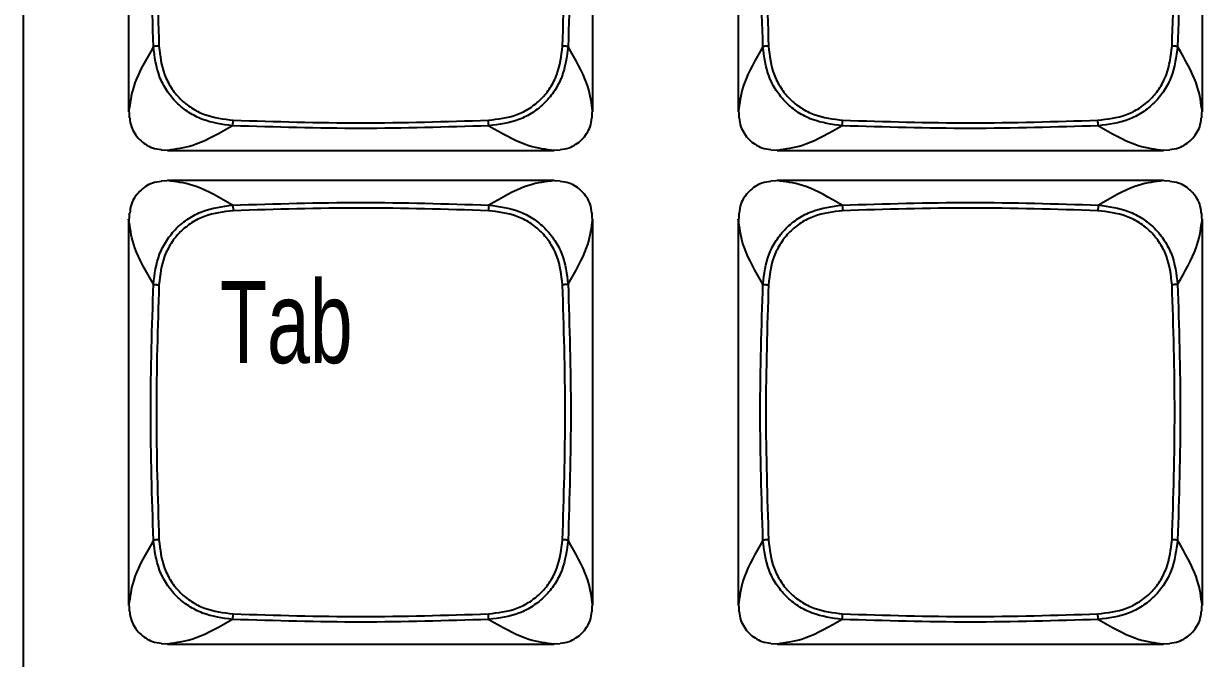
# Model space of a CAD drawing. Header units: millimetres. Extents: x 92.5 to 183.4, y 70.4 to 156.5.
# Drawn here: x 92.53 to 115.26, y 120.74 to 132.99 of the extents above; entities that cross this region are included whole.
import ezdxf

# ---------------------------------------------------------------- set-up
doc = ezdxf.new("R2010")
doc.units = ezdxf.units.MM
doc.styles.add('SLDTEXTSTYLE0', font='TXT', dxfattribs={"width": 0.7})

msp = doc.modelspace()

# ---------------------------------------------------------------- linework, layer by layer
at = {"color": 7, "linetype": 'Continuous', "lineweight": 25}
for p, q in [((92.531, 91.992), (92.531, 147.492)), ((94.556, 138.742), (94.556, 131.292)), ((103.506, 131.292), (103.506, 138.742)), ((106.306, 138.742), (106.306, 131.292)), ((115.256, 131.292), (115.256, 138.742)), ((94.569, 131.353), (94.556, 131.292)), ((94.561, 131.39), (94.569, 131.172)), ((103.492, 131.172), (103.501, 131.39)), ((103.506, 131.292), (103.492, 131.353)), ((106.319, 131.353), (106.306, 131.292)), ((106.311, 131.39), (106.319, 131.172)), ((115.242, 131.172), (115.251, 131.39)), ((115.256, 131.292), (115.242, 131.353)), ((95.185, 130.556), (95.403, 130.548)), ((95.367, 130.556), (95.306, 130.542)), ((95.306, 130.542), (102.756, 130.542)), ((102.658, 130.548), (102.876, 130.556)), ((102.694, 130.556), (102.756, 130.542)), ((106.935, 130.556), (107.153, 130.548)), ((107.117, 130.556), (107.056, 130.542)), ((107.056, 130.542), (114.506, 130.542)), ((114.408, 130.548), (114.626, 130.556)), ((114.444, 130.556), (114.506, 130.542)), ((95.403, 129.962), (95.185, 129.954)), ((95.367, 129.954), (95.306, 129.967)), ((102.756, 129.967), (95.306, 129.967)), ((102.876, 129.954), (102.658, 129.962)), ((102.756, 129.967), (102.694, 129.954)), ((107.153, 129.962), (106.935, 129.954)), ((107.117, 129.954), (107.056, 129.967)), ((114.506, 129.967), (107.056, 129.967)), ((114.626, 129.954), (114.408, 129.962)), ((114.506, 129.967), (114.444, 129.954)), ((94.569, 129.337), (94.561, 129.12)), ((103.501, 129.12), (103.492, 129.338)), ((106.319, 129.337), (106.311, 129.12)), ((115.251, 129.12), (115.242, 129.338)), ((94.569, 129.156), (94.556, 129.217)), ((94.556, 129.217), (94.556, 121.767)), ((103.492, 129.156), (103.506, 129.217)), ((103.506, 121.767), (103.506, 129.217)), ((106.319, 129.156), (106.306, 129.217)), ((106.306, 129.217), (106.306, 121.767)), ((115.242, 129.156), (115.256, 129.217)), ((115.256, 121.767), (115.256, 129.217)), ((94.569, 121.828), (94.556, 121.767)), ((94.561, 121.865), (94.569, 121.647)), ((103.492, 121.647), (103.501, 121.865)), ((103.506, 121.767), (103.492, 121.828)), ((106.319, 121.828), (106.306, 121.767)), ((106.311, 121.865), (106.319, 121.647)), ((115.242, 121.647), (115.251, 121.865)), ((115.256, 121.767), (115.242, 121.828)), ((95.185, 121.031), (95.403, 121.023)), ((95.367, 121.031), (95.306, 121.017)), ((95.306, 121.017), (102.756, 121.017)), ((102.658, 121.023), (102.876, 121.031)), ((102.694, 121.031), (102.756, 121.017)), ((106.935, 121.031), (107.153, 121.023)), ((107.117, 121.031), (107.056, 121.017)), ((107.056, 121.017), (114.506, 121.017)), ((114.408, 121.023), (114.626, 121.031)), ((114.444, 121.031), (114.506, 121.017))]:
    msp.add_line(p, q, dxfattribs=at)
for points in [[(95.034, 132.547), (95.008, 133.371), (94.956, 135.017), (95.008, 136.664), (95.034, 137.487)], [(103.028, 137.487), (103.053, 136.664), (103.105, 135.017), (103.053, 133.371), (103.028, 132.547)], [(106.784, 132.547), (106.758, 133.371), (106.706, 135.017), (106.758, 136.664), (106.784, 137.487)], [(114.778, 137.487), (114.803, 136.664), (114.855, 135.017), (114.803, 133.371), (114.778, 132.547)], [(95.141, 137.478), (95.115, 136.658), (95.065, 135.017), (95.115, 133.377), (95.141, 132.557)], [(102.92, 132.557), (102.946, 133.377), (102.996, 135.017), (102.946, 136.658), (102.92, 137.478)], [(106.891, 137.478), (106.865, 136.658), (106.815, 135.017), (106.865, 133.377), (106.891, 132.557)], [(114.67, 132.557), (114.696, 133.377), (114.746, 135.017), (114.696, 136.658), (114.67, 137.478)], [(96.57, 131.128), (97.39, 131.102), (99.031, 131.052), (100.671, 131.102), (101.491, 131.128)], [(108.32, 131.128), (109.14, 131.102), (110.781, 131.052), (112.421, 131.102), (113.241, 131.128)], [(101.501, 131.02), (100.677, 130.995), (99.031, 130.943), (97.384, 130.995), (96.561, 131.02)], [(113.251, 131.02), (112.427, 130.995), (110.781, 130.943), (109.134, 130.995), (108.311, 131.02)], [(96.561, 129.489), (97.384, 129.515), (99.031, 129.567), (100.677, 129.515), (101.501, 129.489)], [(108.311, 129.489), (109.134, 129.515), (110.781, 129.567), (112.427, 129.515), (113.251, 129.489)], [(101.491, 129.382), (100.671, 129.408), (99.031, 129.458), (97.39, 129.408), (96.57, 129.382)], [(113.241, 129.382), (112.421, 129.408), (110.781, 129.458), (109.14, 129.408), (108.32, 129.382)], [(95.034, 123.022), (95.008, 123.846), (94.956, 125.492), (95.008, 127.139), (95.034, 127.962)], [(95.141, 127.953), (95.115, 127.133), (95.065, 125.492), (95.115, 123.852), (95.141, 123.032)], [(102.92, 123.032), (102.946, 123.852), (102.996, 125.492), (102.946, 127.133), (102.92, 127.953)], [(103.028, 127.962), (103.053, 127.139), (103.105, 125.492), (103.053, 123.846), (103.028, 123.022)], [(106.784, 123.022), (106.758, 123.846), (106.706, 125.492), (106.758, 127.139), (106.784, 127.962)], [(106.891, 127.953), (106.865, 127.133), (106.815, 125.492), (106.865, 123.852), (106.891, 123.032)], [(114.67, 123.032), (114.696, 123.852), (114.746, 125.492), (114.696, 127.133), (114.67, 127.953)], [(114.778, 127.962), (114.803, 127.139), (114.855, 125.492), (114.803, 123.846), (114.778, 123.022)], [(96.57, 121.603), (97.39, 121.577), (99.031, 121.527), (100.671, 121.577), (101.491, 121.603)], [(108.32, 121.603), (109.14, 121.577), (110.781, 121.527), (112.421, 121.577), (113.241, 121.603)], [(101.501, 121.495), (100.677, 121.47), (99.031, 121.418), (97.384, 121.47), (96.561, 121.495)], [(113.251, 121.495), (112.427, 121.47), (110.781, 121.418), (109.134, 121.47), (108.311, 121.495)]]:
    msp.add_open_spline(points, degree=3, dxfattribs=at)
at = {"color": 8, "linetype": 'Continuous', "lineweight": 25}
for points, knots in [([(95.034, 132.547), (94.894, 132.303), (94.636, 131.853), (94.59, 131.51), (94.569, 131.353)], [0, 0, 0, 0, 0.541827, 1, 1, 1, 1]), ([(103.492, 131.353), (103.471, 131.51), (103.425, 131.853), (103.167, 132.303), (103.028, 132.547)], [0, 0, 0, 0, 0.458173, 1, 1, 1, 1]), ([(106.784, 132.547), (106.644, 132.303), (106.386, 131.853), (106.34, 131.51), (106.319, 131.353)], [0, 0, 0, 0, 0.541827, 1, 1, 1, 1]), ([(115.242, 131.353), (115.221, 131.51), (115.175, 131.853), (114.917, 132.303), (114.778, 132.547)], [0, 0, 0, 0, 0.458173, 1, 1, 1, 1]), ([(96.561, 131.02), (96.316, 130.881), (95.866, 130.623), (95.524, 130.577), (95.367, 130.556)], [0, 0, 0, 0, 0.541932, 1, 1, 1, 1]), ([(101.501, 131.02), (101.745, 130.881), (102.195, 130.623), (102.538, 130.577), (102.694, 130.556)], [0, 0, 0, 0, 0.541932, 1, 1, 1, 1]), ([(108.311, 131.02), (108.066, 130.881), (107.616, 130.623), (107.274, 130.577), (107.117, 130.556)], [0, 0, 0, 0, 0.541932, 1, 1, 1, 1]), ([(113.251, 131.02), (113.495, 130.881), (113.945, 130.623), (114.288, 130.577), (114.444, 130.556)], [0, 0, 0, 0, 0.541932, 1, 1, 1, 1]), ([(96.561, 129.489), (96.316, 129.629), (95.866, 129.887), (95.524, 129.933), (95.367, 129.954)], [0, 0, 0, 0, 0.5419319, 1, 1, 1, 1]), ([(102.694, 129.954), (102.538, 129.933), (102.195, 129.887), (101.745, 129.629), (101.501, 129.489)], [0, 0, 0, 0, 0.458068, 1, 1, 1, 1]), ([(108.311, 129.489), (108.066, 129.629), (107.616, 129.887), (107.274, 129.933), (107.117, 129.954)], [0, 0, 0, 0, 0.541932, 1, 1, 1, 1]), ([(114.444, 129.954), (114.288, 129.933), (113.945, 129.887), (113.495, 129.629), (113.251, 129.489)], [0, 0, 0, 0, 0.458068, 1, 1, 1, 1]), ([(95.034, 127.962), (94.894, 128.207), (94.636, 128.657), (94.59, 129), (94.569, 129.156)], [0, 0, 0, 0, 0.541827, 1, 1, 1, 1]), ([(103.028, 127.962), (103.167, 128.207), (103.425, 128.657), (103.471, 129), (103.492, 129.156)], [0, 0, 0, 0, 0.541827, 1, 1, 1, 1]), ([(106.784, 127.962), (106.644, 128.207), (106.386, 128.657), (106.34, 129), (106.319, 129.156)], [0, 0, 0, 0, 0.541827, 1, 1, 1, 1]), ([(114.778, 127.962), (114.917, 128.207), (115.175, 128.657), (115.221, 129), (115.242, 129.156)], [0, 0, 0, 0, 0.541827, 1, 1, 1, 1]), ([(95.034, 123.022), (94.894, 122.778), (94.636, 122.328), (94.59, 121.985), (94.569, 121.828)], [0, 0, 0, 0, 0.541827, 1, 1, 1, 1]), ([(103.492, 121.828), (103.471, 121.985), (103.425, 122.328), (103.167, 122.778), (103.028, 123.022)], [0, 0, 0, 0, 0.458173, 1, 1, 1, 1]), ([(106.784, 123.022), (106.644, 122.778), (106.386, 122.328), (106.34, 121.985), (106.319, 121.828)], [0, 0, 0, 0, 0.541827, 1, 1, 1, 1]), ([(115.242, 121.828), (115.221, 121.985), (115.175, 122.328), (114.917, 122.778), (114.778, 123.022)], [0, 0, 0, 0, 0.458173, 1, 1, 1, 1]), ([(96.561, 121.495), (96.316, 121.356), (95.866, 121.098), (95.524, 121.052), (95.367, 121.031)], [0, 0, 0, 0, 0.541932, 1, 1, 1, 1]), ([(101.501, 121.495), (101.745, 121.356), (102.195, 121.098), (102.538, 121.052), (102.694, 121.031)], [0, 0, 0, 0, 0.541932, 1, 1, 1, 1]), ([(108.311, 121.495), (108.066, 121.356), (107.616, 121.098), (107.274, 121.052), (107.117, 121.031)], [0, 0, 0, 0, 0.541932, 1, 1, 1, 1]), ([(113.251, 121.495), (113.495, 121.356), (113.945, 121.098), (114.288, 121.052), (114.444, 121.031)], [0, 0, 0, 0, 0.541932, 1, 1, 1, 1])]:
    msp.add_open_spline(points, degree=3, knots=knots, dxfattribs=at)
at = {"color": 7, "linetype": 'Continuous', "lineweight": 25}
for points, knots in [([(95.141, 132.557), (95.13, 132.557), (95.108, 132.556), (95.076, 132.554), (95.05, 132.551), (95.039, 132.549), (95.034, 132.547)], [0, 0, 0, 0, 0.24997, 0.499935, 0.749769, 1, 1, 1, 1]), ([(96.561, 131.02), (96.363, 131.047), (96.066, 131.087), (95.708, 131.271), (95.472, 131.461), (95.283, 131.697), (95.095, 132.053), (95.058, 132.35), (95.034, 132.547)], [0, 0, 0, 0, 0.249321, 0.374506, 0.499981, 0.626286, 0.752018, 1, 1, 1, 1]), ([(95.141, 132.557), (95.162, 132.37), (95.194, 132.089), (95.368, 131.753), (95.544, 131.532), (95.764, 131.355), (96.102, 131.185), (96.383, 131.151), (96.57, 131.128)], [0, 0, 0, 0, 0.2495072, 0.3747127, 0.5000218, 0.6245471, 0.7492448, 1, 1, 1, 1]), ([(101.491, 131.128), (101.678, 131.149), (101.959, 131.181), (102.295, 131.355), (102.516, 131.531), (102.693, 131.751), (102.863, 132.089), (102.898, 132.37), (102.92, 132.557)], [0, 0, 0, 0, 0.2495072, 0.3747127, 0.5000218, 0.6245471, 0.7492448, 1, 1, 1, 1]), ([(103.028, 132.547), (103.001, 132.35), (102.961, 132.052), (102.777, 131.695), (102.587, 131.459), (102.351, 131.27), (101.995, 131.082), (101.698, 131.045), (101.501, 131.02)], [0, 0, 0, 0, 0.249321, 0.374506, 0.499981, 0.626286, 0.752018, 1, 1, 1, 1]), ([(103.028, 132.547), (103.022, 132.549), (103.011, 132.551), (102.985, 132.554), (102.953, 132.556), (102.931, 132.557), (102.92, 132.557)], [0, 0, 0, 0, 0.250231, 0.500065, 0.75003, 1, 1, 1, 1]), ([(106.891, 132.557), (106.88, 132.557), (106.858, 132.556), (106.826, 132.554), (106.8, 132.551), (106.789, 132.549), (106.784, 132.547)], [0, 0, 0, 0, 0.24997, 0.499935, 0.749769, 1, 1, 1, 1]), ([(108.311, 131.02), (108.113, 131.047), (107.816, 131.087), (107.458, 131.271), (107.222, 131.461), (107.033, 131.697), (106.845, 132.053), (106.808, 132.35), (106.784, 132.547)], [0, 0, 0, 0, 0.249321, 0.374506, 0.499981, 0.626286, 0.752018, 1, 1, 1, 1]), ([(106.891, 132.557), (106.912, 132.37), (106.944, 132.089), (107.118, 131.753), (107.294, 131.532), (107.514, 131.355), (107.852, 131.185), (108.133, 131.151), (108.32, 131.128)], [0, 0, 0, 0, 0.249507, 0.374713, 0.500022, 0.624547, 0.749245, 1, 1, 1, 1]), ([(113.241, 131.128), (113.428, 131.149), (113.709, 131.181), (114.045, 131.355), (114.266, 131.531), (114.443, 131.751), (114.613, 132.089), (114.648, 132.37), (114.67, 132.557)], [0, 0, 0, 0, 0.249507, 0.374713, 0.500022, 0.624547, 0.749245, 1, 1, 1, 1]), ([(114.778, 132.547), (114.751, 132.35), (114.711, 132.052), (114.527, 131.695), (114.337, 131.459), (114.101, 131.27), (113.745, 131.082), (113.448, 131.045), (113.251, 131.02)], [0, 0, 0, 0, 0.249321, 0.374506, 0.499981, 0.626286, 0.752018, 1, 1, 1, 1]), ([(114.778, 132.547), (114.772, 132.549), (114.761, 132.551), (114.735, 132.554), (114.703, 132.556), (114.681, 132.557), (114.67, 132.557)], [0, 0, 0, 0, 0.250231, 0.500065, 0.75003, 1, 1, 1, 1]), ([(94.577, 131.174), (94.583, 131.115), (94.595, 131.007), (94.672, 130.867), (94.764, 130.751), (94.88, 130.659), (95.02, 130.582), (95.128, 130.571), (95.187, 130.564)], [0, 0, 0, 0, 0.185589, 0.343741, 0.499785, 0.656214, 0.814151, 1, 1, 1, 1]), ([(96.561, 131.02), (96.562, 131.026), (96.564, 131.037), (96.567, 131.063), (96.569, 131.095), (96.57, 131.117), (96.57, 131.128)], [0, 0, 0, 0, 0.250231, 0.500065, 0.75003, 1, 1, 1, 1]), ([(101.501, 131.02), (101.5, 131.026), (101.497, 131.037), (101.494, 131.063), (101.492, 131.095), (101.491, 131.117), (101.491, 131.128)], [0, 0, 0, 0, 0.250232, 0.500065, 0.75003, 1, 1, 1, 1]), ([(102.875, 130.564), (102.933, 130.57), (103.041, 130.582), (103.181, 130.659), (103.297, 130.751), (103.389, 130.867), (103.466, 131.007), (103.478, 131.115), (103.484, 131.174)], [0, 0, 0, 0, 0.185027, 0.343179, 0.499222, 0.655652, 0.813588, 1, 1, 1, 1]), ([(106.327, 131.174), (106.333, 131.115), (106.345, 131.007), (106.422, 130.867), (106.514, 130.751), (106.63, 130.659), (106.77, 130.582), (106.878, 130.571), (106.937, 130.564)], [0, 0, 0, 0, 0.185589, 0.343741, 0.499785, 0.656214, 0.814151, 1, 1, 1, 1]), ([(108.311, 131.02), (108.312, 131.026), (108.314, 131.037), (108.317, 131.063), (108.319, 131.095), (108.32, 131.117), (108.32, 131.128)], [0, 0, 0, 0, 0.250231, 0.500065, 0.75003, 1, 1, 1, 1]), ([(113.251, 131.02), (113.25, 131.026), (113.247, 131.037), (113.244, 131.063), (113.242, 131.095), (113.241, 131.117), (113.241, 131.128)], [0, 0, 0, 0, 0.250232, 0.500065, 0.75003, 1, 1, 1, 1]), ([(114.625, 130.564), (114.683, 130.57), (114.791, 130.582), (114.931, 130.659), (115.047, 130.751), (115.139, 130.867), (115.216, 131.007), (115.228, 131.115), (115.234, 131.174)], [0, 0, 0, 0, 0.1850267, 0.3431791, 0.4992222, 0.6556521, 0.8135882, 1, 1, 1, 1]), ([(95.187, 129.946), (95.128, 129.939), (95.02, 129.928), (94.881, 129.851), (94.764, 129.759), (94.672, 129.643), (94.595, 129.503), (94.584, 129.395), (94.577, 129.336)], [0, 0, 0, 0, 0.1850267, 0.3431791, 0.4992222, 0.6556521, 0.8135882, 1, 1, 1, 1]), ([(103.484, 129.336), (103.478, 129.394), (103.466, 129.503), (103.389, 129.642), (103.297, 129.759), (103.181, 129.851), (103.041, 129.927), (102.933, 129.939), (102.875, 129.946)], [0, 0, 0, 0, 0.185589, 0.343741, 0.499785, 0.656214, 0.814151, 1, 1, 1, 1]), ([(106.937, 129.946), (106.878, 129.939), (106.77, 129.928), (106.631, 129.851), (106.514, 129.759), (106.422, 129.643), (106.345, 129.503), (106.334, 129.395), (106.327, 129.336)], [0, 0, 0, 0, 0.1850267, 0.3431791, 0.4992222, 0.6556521, 0.8135882, 1, 1, 1, 1]), ([(115.234, 129.336), (115.228, 129.394), (115.216, 129.503), (115.139, 129.642), (115.047, 129.759), (114.931, 129.851), (114.791, 129.927), (114.683, 129.939), (114.625, 129.946)], [0, 0, 0, 0, 0.1855894, 0.3437407, 0.4997849, 0.6562136, 0.8141509, 1, 1, 1, 1]), ([(95.034, 127.962), (95.058, 128.16), (95.095, 128.457), (95.283, 128.813), (95.472, 129.049), (95.708, 129.239), (96.066, 129.423), (96.363, 129.463), (96.561, 129.489)], [0, 0, 0, 0, 0.247985, 0.373719, 0.500025, 0.6255, 0.750683, 1, 1, 1, 1]), ([(96.57, 129.382), (96.383, 129.359), (96.102, 129.325), (95.764, 129.155), (95.544, 128.978), (95.368, 128.757), (95.194, 128.421), (95.162, 128.14), (95.141, 127.953)], [0, 0, 0, 0, 0.250752, 0.375448, 0.499972, 0.625282, 0.75049, 1, 1, 1, 1]), ([(96.561, 129.489), (96.562, 129.484), (96.564, 129.473), (96.567, 129.447), (96.569, 129.415), (96.57, 129.393), (96.57, 129.382)], [0, 0, 0, 0, 0.2502317, 0.5000647, 0.7500301, 1, 1, 1, 1]), ([(101.501, 129.489), (101.5, 129.484), (101.497, 129.473), (101.494, 129.447), (101.492, 129.415), (101.491, 129.393), (101.491, 129.382)], [0, 0, 0, 0, 0.250231, 0.500065, 0.75003, 1, 1, 1, 1]), ([(102.92, 127.953), (102.899, 128.14), (102.867, 128.421), (102.693, 128.757), (102.517, 128.978), (102.297, 129.155), (101.959, 129.325), (101.678, 129.359), (101.491, 129.382)], [0, 0, 0, 0, 0.249507, 0.374713, 0.500022, 0.624547, 0.749245, 1, 1, 1, 1]), ([(101.501, 129.489), (101.698, 129.463), (101.996, 129.423), (102.353, 129.239), (102.589, 129.049), (102.778, 128.813), (102.966, 128.457), (103.003, 128.16), (103.028, 127.962)], [0, 0, 0, 0, 0.2493205, 0.3745056, 0.4999814, 0.6262863, 0.7520184, 1, 1, 1, 1]), ([(106.784, 127.962), (106.808, 128.16), (106.845, 128.457), (107.033, 128.813), (107.222, 129.049), (107.458, 129.239), (107.816, 129.423), (108.113, 129.463), (108.311, 129.489)], [0, 0, 0, 0, 0.247985, 0.373719, 0.500025, 0.6255, 0.750683, 1, 1, 1, 1]), ([(108.32, 129.382), (108.133, 129.359), (107.852, 129.325), (107.514, 129.155), (107.294, 128.978), (107.118, 128.757), (106.944, 128.421), (106.912, 128.14), (106.891, 127.953)], [0, 0, 0, 0, 0.250752, 0.375448, 0.499972, 0.625282, 0.75049, 1, 1, 1, 1]), ([(108.311, 129.489), (108.312, 129.484), (108.314, 129.473), (108.317, 129.447), (108.319, 129.415), (108.32, 129.393), (108.32, 129.382)], [0, 0, 0, 0, 0.250232, 0.500065, 0.75003, 1, 1, 1, 1]), ([(113.251, 129.489), (113.25, 129.484), (113.247, 129.473), (113.244, 129.447), (113.242, 129.415), (113.241, 129.393), (113.241, 129.382)], [0, 0, 0, 0, 0.250231, 0.500065, 0.75003, 1, 1, 1, 1]), ([(114.67, 127.953), (114.649, 128.14), (114.617, 128.421), (114.443, 128.757), (114.267, 128.978), (114.047, 129.155), (113.709, 129.325), (113.428, 129.359), (113.241, 129.382)], [0, 0, 0, 0, 0.249507, 0.374713, 0.500022, 0.624547, 0.749245, 1, 1, 1, 1]), ([(113.251, 129.489), (113.448, 129.463), (113.746, 129.423), (114.103, 129.239), (114.339, 129.049), (114.528, 128.813), (114.716, 128.457), (114.753, 128.16), (114.778, 127.962)], [0, 0, 0, 0, 0.249321, 0.374506, 0.499981, 0.626286, 0.752018, 1, 1, 1, 1]), ([(95.034, 127.962), (95.039, 127.961), (95.05, 127.959), (95.076, 127.956), (95.108, 127.954), (95.13, 127.953), (95.141, 127.953)], [0, 0, 0, 0, 0.250231, 0.500065, 0.75003, 1, 1, 1, 1]), ([(103.028, 127.962), (103.022, 127.961), (103.011, 127.959), (102.985, 127.956), (102.953, 127.954), (102.931, 127.953), (102.92, 127.953)], [0, 0, 0, 0, 0.250232, 0.500065, 0.75003, 1, 1, 1, 1]), ([(106.784, 127.962), (106.789, 127.961), (106.8, 127.959), (106.826, 127.956), (106.858, 127.954), (106.88, 127.953), (106.891, 127.953)], [0, 0, 0, 0, 0.250231, 0.500065, 0.75003, 1, 1, 1, 1]), ([(114.778, 127.962), (114.772, 127.961), (114.761, 127.959), (114.735, 127.956), (114.703, 127.954), (114.681, 127.953), (114.67, 127.953)], [0, 0, 0, 0, 0.250232, 0.500065, 0.75003, 1, 1, 1, 1]), ([(95.141, 123.032), (95.13, 123.032), (95.108, 123.031), (95.076, 123.029), (95.05, 123.026), (95.039, 123.024), (95.034, 123.022)], [0, 0, 0, 0, 0.24997, 0.499935, 0.749769, 1, 1, 1, 1]), ([(96.561, 121.495), (96.363, 121.522), (96.066, 121.562), (95.708, 121.746), (95.472, 121.936), (95.283, 122.172), (95.095, 122.528), (95.058, 122.825), (95.034, 123.022)], [0, 0, 0, 0, 0.249321, 0.374506, 0.499981, 0.626286, 0.752018, 1, 1, 1, 1]), ([(95.141, 123.032), (95.162, 122.845), (95.194, 122.564), (95.368, 122.228), (95.544, 122.007), (95.764, 121.83), (96.102, 121.66), (96.383, 121.626), (96.57, 121.603)], [0, 0, 0, 0, 0.249507, 0.374713, 0.500022, 0.624547, 0.749245, 1, 1, 1, 1]), ([(101.491, 121.603), (101.678, 121.624), (101.959, 121.656), (102.295, 121.83), (102.516, 122.006), (102.693, 122.226), (102.863, 122.564), (102.898, 122.845), (102.92, 123.032)], [0, 0, 0, 0, 0.249507, 0.374713, 0.500022, 0.624547, 0.749245, 1, 1, 1, 1]), ([(103.028, 123.022), (103.001, 122.825), (102.961, 122.527), (102.777, 122.17), (102.587, 121.934), (102.351, 121.745), (101.995, 121.557), (101.698, 121.52), (101.501, 121.495)], [0, 0, 0, 0, 0.249321, 0.374506, 0.499981, 0.626286, 0.752018, 1, 1, 1, 1]), ([(103.028, 123.022), (103.022, 123.024), (103.011, 123.026), (102.985, 123.029), (102.953, 123.031), (102.931, 123.032), (102.92, 123.032)], [0, 0, 0, 0, 0.250231, 0.500065, 0.75003, 1, 1, 1, 1]), ([(106.891, 123.032), (106.88, 123.032), (106.858, 123.031), (106.826, 123.029), (106.8, 123.026), (106.789, 123.024), (106.784, 123.022)], [0, 0, 0, 0, 0.24997, 0.499935, 0.749769, 1, 1, 1, 1]), ([(108.311, 121.495), (108.113, 121.522), (107.816, 121.562), (107.458, 121.746), (107.222, 121.936), (107.033, 122.172), (106.845, 122.528), (106.808, 122.825), (106.784, 123.022)], [0, 0, 0, 0, 0.249321, 0.374506, 0.499981, 0.626286, 0.752018, 1, 1, 1, 1]), ([(106.891, 123.032), (106.912, 122.845), (106.944, 122.564), (107.118, 122.228), (107.294, 122.007), (107.514, 121.83), (107.852, 121.66), (108.133, 121.626), (108.32, 121.603)], [0, 0, 0, 0, 0.249507, 0.374713, 0.500022, 0.624547, 0.749245, 1, 1, 1, 1]), ([(113.241, 121.603), (113.428, 121.624), (113.709, 121.656), (114.045, 121.83), (114.266, 122.006), (114.443, 122.226), (114.613, 122.564), (114.648, 122.845), (114.67, 123.032)], [0, 0, 0, 0, 0.249507, 0.374713, 0.500022, 0.624547, 0.749245, 1, 1, 1, 1]), ([(114.778, 123.022), (114.751, 122.825), (114.711, 122.527), (114.527, 122.17), (114.337, 121.934), (114.101, 121.745), (113.745, 121.557), (113.448, 121.52), (113.251, 121.495)], [0, 0, 0, 0, 0.249321, 0.374506, 0.499981, 0.626286, 0.752018, 1, 1, 1, 1]), ([(114.778, 123.022), (114.772, 123.024), (114.761, 123.026), (114.735, 123.029), (114.703, 123.031), (114.681, 123.032), (114.67, 123.032)], [0, 0, 0, 0, 0.2502314, 0.500065, 0.7500305, 1, 1, 1, 1]), ([(94.577, 121.649), (94.583, 121.59), (94.595, 121.482), (94.672, 121.342), (94.764, 121.226), (94.88, 121.134), (95.02, 121.057), (95.128, 121.046), (95.187, 121.039)], [0, 0, 0, 0, 0.1855894, 0.3437407, 0.4997849, 0.6562136, 0.8141509, 1, 1, 1, 1]), ([(96.561, 121.495), (96.562, 121.501), (96.564, 121.512), (96.567, 121.538), (96.569, 121.57), (96.57, 121.592), (96.57, 121.603)], [0, 0, 0, 0, 0.250231, 0.500065, 0.75003, 1, 1, 1, 1]), ([(101.501, 121.495), (101.5, 121.501), (101.497, 121.512), (101.494, 121.538), (101.492, 121.57), (101.491, 121.592), (101.491, 121.603)], [0, 0, 0, 0, 0.250232, 0.500065, 0.75003, 1, 1, 1, 1]), ([(102.875, 121.039), (102.933, 121.045), (103.041, 121.057), (103.181, 121.134), (103.297, 121.226), (103.389, 121.342), (103.466, 121.482), (103.478, 121.59), (103.484, 121.649)], [0, 0, 0, 0, 0.185027, 0.343179, 0.499222, 0.655652, 0.813588, 1, 1, 1, 1]), ([(106.327, 121.649), (106.333, 121.59), (106.345, 121.482), (106.422, 121.342), (106.514, 121.226), (106.63, 121.134), (106.77, 121.057), (106.878, 121.046), (106.937, 121.039)], [0, 0, 0, 0, 0.185589, 0.343741, 0.499785, 0.656214, 0.814151, 1, 1, 1, 1]), ([(108.311, 121.495), (108.312, 121.501), (108.314, 121.512), (108.317, 121.538), (108.319, 121.57), (108.32, 121.592), (108.32, 121.603)], [0, 0, 0, 0, 0.250231, 0.500065, 0.75003, 1, 1, 1, 1]), ([(113.251, 121.495), (113.25, 121.501), (113.247, 121.512), (113.244, 121.538), (113.242, 121.57), (113.241, 121.592), (113.241, 121.603)], [0, 0, 0, 0, 0.250232, 0.500065, 0.75003, 1, 1, 1, 1]), ([(114.625, 121.039), (114.683, 121.045), (114.791, 121.057), (114.931, 121.134), (115.047, 121.226), (115.139, 121.342), (115.216, 121.482), (115.228, 121.59), (115.234, 121.649)], [0, 0, 0, 0, 0.185027, 0.343179, 0.499222, 0.655652, 0.813588, 1, 1, 1, 1])]:
    msp.add_open_spline(points, degree=3, knots=knots, dxfattribs=at)

# ---------------------------------------------------------------- texts
at = {"color": 7, "linetype": 'Continuous', "lineweight": 0, "insert": (96.315, 128.028), "char_height": 1.5875, "attachment_point": 1, "style": 'SLDTEXTSTYLE0'}
msp.add_mtext('Tab', dxfattribs=at)

doc.saveas('drawing.dxf')
